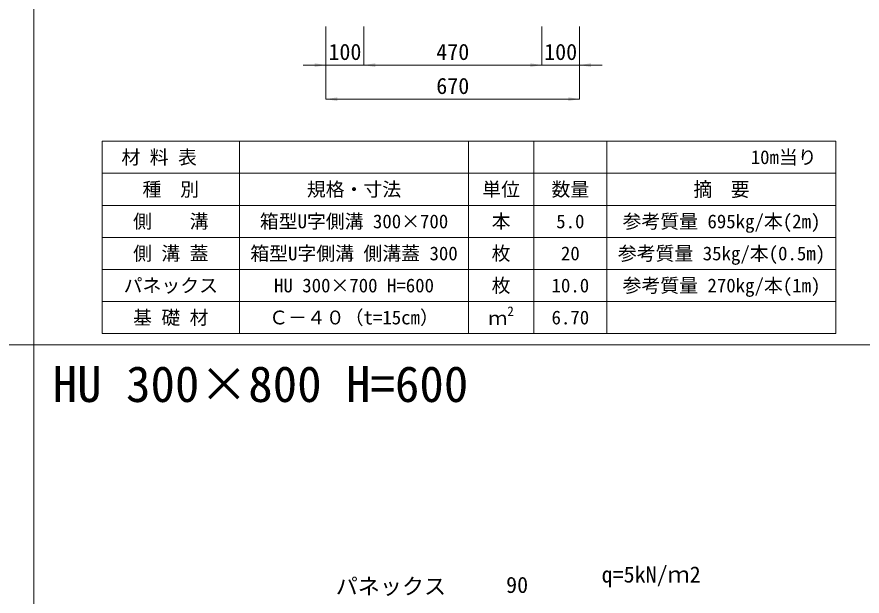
# Model space of a CAD drawing. Units: millimetres at full size. Extents: x 187207 to 255567, y 882048 to 905686.
# Drawn here: x 202953 to 205186, y 884784 to 886315 of the extents above; entities that cross this region are included whole.
import ezdxf
from ezdxf.enums import TextEntityAlignment as Align

# ---------------------------------------------------------------- set-up
doc = ezdxf.new("R2010")
doc.units = ezdxf.units.MM
doc.header["$LTSCALE"] = 20
for name, color, linetype, lineweight in [('Defpoints_3', 8, 'Continuous', 0), ('図枠', 5, 'Continuous', 13), ('寸法・材料表', 7, 'Continuous', 13), ('寸法線', 7, 'Continuous', 13), ('引出線', 4, 'Continuous', 13)]:
    doc.layers.add(name, color=color, linetype=linetype, lineweight=lineweight)
doc.layers.add('文字', color=7, linetype='Continuous')
doc.styles.add('ＭＳ ゴシック', font='')
doc.styles.add('ＭＳ Ｐゴシック', font='')
doc.styles.get('ＭＳ ゴシック').set_extended_font_data('MS Gothic')
doc.styles.get('ＭＳ Ｐゴシック').set_extended_font_data('MS PGothic')

# ---------------------------------------------------------------- blocks, each defined once
blk = doc.blocks.new('filled_arrow')
at = {"color": 0, "linetype": 'Continuous', "lineweight": -2}
blk.add_solid([(7.5, 1.25), (0, 0), (7.5, -1.25)], dxfattribs=at)

msp = doc.modelspace()

# ---------------------------------------------------------------- linework, layer by layer
at = {"layer": 'Defpoints_3'}
for p, q in [((203177.92, 885987.01), (205116.83, 885987.01)), ((203177.92, 885987.01), (203177.92, 885901.83)), ((203540.92, 885987.01), (203540.92, 885901.83)), ((204145.92, 885987.01), (204145.92, 885901.83)), ((204318.23, 885987.01), (204318.23, 885901.83)), ((204511.83, 885987.01), (204511.83, 885901.83)), ((205116.83, 885987.01), (205116.83, 885901.83))]:
    msp.add_line(p, q, dxfattribs=at)
at = {"layer": '図枠'}
for p, q in [((202997.37, 904948.33), (202997.37, 882048.33)), ((194897.37, 885448.33), (214497.37, 885448.33))]:
    msp.add_line(p, q, dxfattribs=at)
at = {"layer": '寸法・材料表'}
for p, q in [((203177.92, 885901.83), (205116.83, 885901.83)), ((203177.92, 885901.83), (203177.92, 885478.33)), ((203540.92, 885901.83), (203540.92, 885478.33)), ((204145.92, 885901.83), (204145.92, 885478.33)), ((204318.23, 885901.83), (204318.23, 885478.33)), ((204511.83, 885901.83), (204511.83, 885478.33)), ((205116.83, 885901.83), (205116.83, 885478.33)), ((203177.92, 885817.13), (205116.83, 885817.13)), ((203177.92, 885732.43), (205116.83, 885732.43)), ((203177.92, 885647.73), (205116.83, 885647.73)), ((203177.92, 885563.03), (205116.83, 885563.03)), ((203177.92, 885478.33), (205116.83, 885478.33))]:
    msp.add_line(p, q, dxfattribs=at)
at = {"layer": '寸法線'}
for p, q in [((203769.37, 886290.37), (203769.37, 886187.9)), ((203769.37, 886290.37), (203769.37, 886097.93)), ((203869.37, 886290.37), (203869.37, 886187.9)), ((203869.37, 886290.37), (203869.37, 886187.9)), ((204339.37, 886290.37), (204339.37, 886187.9)), ((204339.37, 886290.37), (204339.37, 886187.9)), ((204439.37, 886290.37), (204439.37, 886187.9)), ((204439.37, 886290.37), (204439.37, 886097.93)), ((203709.37, 886187.9), (203929.37, 886187.9)), ((203869.37, 886187.9), (204339.37, 886187.9)), ((204279.37, 886187.9), (204499.37, 886187.9)), ((204439.37, 886097.93), (203769.37, 886097.93))]:
    msp.add_line(p, q, dxfattribs=at)

# ---------------------------------------------------------------- block references
at = {"layer": '寸法線', "xscale": 4, "yscale": 4, "rotation": 180}
for p in [(203769.37, 886187.9), (204339.37, 886187.9), (204339.37, 886187.9), (204439.37, 886097.93)]:
    msp.add_blockref('filled_arrow', p, dxfattribs=at)
at = {"layer": '寸法線', "xscale": 4, "yscale": 4}
for p in [(203869.37, 886187.9), (203869.37, 886187.9), (204439.37, 886187.9), (203769.37, 886097.93)]:
    msp.add_blockref('filled_arrow', p, dxfattribs=at)

# ---------------------------------------------------------------- texts
at = {"layer": '寸法・材料表', "style": 'ＭＳ ゴシック'}
msp.add_text('\u3000材 料 表', height=36.55, dxfattribs=at).set_placement((203179.08, 885944.42), align=Align.MIDDLE_LEFT)
msp.add_text('10m当り\u3000', height=36.55, dxfattribs=at).set_placement((205115.66, 885944.42), align=Align.MIDDLE_RIGHT)
for s, p in [('種\u3000別', (203359.42, 885859.48)), ('規格・寸法', (203843.42, 885859.48)), ('単位', (204232.07, 885859.48)), ('数量', (204415.03, 885859.48)), ('側\u3000\u3000溝', (203359.42, 885774.78)), ('箱型U字側溝 300×700', (203843.42, 885774.78)), ('本', (204232.07, 885774.78)), ('5.0', (204415.03, 885774.78)), ('参考質量 695kg/本(2m)', (204814.33, 885774.78)), ('側 溝 蓋', (203359.42, 885690.08)), ('箱型U字側溝 側溝蓋 300', (203843.42, 885690.08)), ('枚', (204232.07, 885690.08)), ('20', (204415.03, 885690.08)), ('参考質量 35kg/本(0.5m)', (204814.33, 885690.08)), ('パネックス', (203359.42, 885605.38)), ('HU 300×700 H=600', (203843.42, 885605.38)), ('枚', (204232.07, 885605.38)), ('10.0', (204415.03, 885605.38)), ('参考質量 270kg/本(1m)', (204814.33, 885605.38)), ('基 礎 材', (203359.42, 885520.68)), ('Ｃ－４０（t=15cm）', (203843.42, 885520.68)), ('6.70', (204415.03, 885520.68))]:
    msp.add_text(s, height=36.55, dxfattribs=at).set_placement(p, align=Align.MIDDLE_CENTER)
at = {"layer": '寸法・材料表', "style": 'ＭＳ Ｐゴシック', "width": 0.95}
msp.add_text('摘\u3000要', height=38.1, dxfattribs=at).set_placement((204814.33, 885859.48), align=Align.MIDDLE_CENTER)
at = {"layer": '寸法・材料表', "style": 'ＭＳ ゴシック'}
for s, height, p in [('2', 25.59, (204248.28, 885516.71)), ('ｍ', 36.55, (204198.42, 885489.76))]:
    msp.add_text(s, height=height, dxfattribs=at).set_placement(p, align=Align.BOTTOM_LEFT)
at = {"layer": '寸法線', "style": 'ＭＳ ゴシック'}
for s, p in [('100', (203819.37, 886222.9)), ('470', (204104.37, 886222.9)), ('100', (204389.37, 886222.9)), ('670', (204104.37, 886132.93)), ('90', (204274.37, 884813.92))]:
    msp.add_text(s, height=42.72, dxfattribs=at).set_placement(p, align=Align.MIDDLE_CENTER)
at = {"layer": '引出線', "style": 'ＭＳ ゴシック'}
msp.add_text('パネックス', height=42.72, dxfattribs=at).set_placement((204086.66, 884831.47), align=Align.TOP_RIGHT)
at = {"layer": '文字', "style": 'ＭＳ ゴシック'}
for s, height, p in [('HU 300×800 H=600', 94.94, (203047.37, 885268.83)), ('q=5kN/ｍ2', 42.72, (204497.67, 884807.19))]:
    msp.add_text(s, height=height, dxfattribs=at).set_placement(p, align=Align.BOTTOM_LEFT)

doc.saveas('drawing.dxf')
